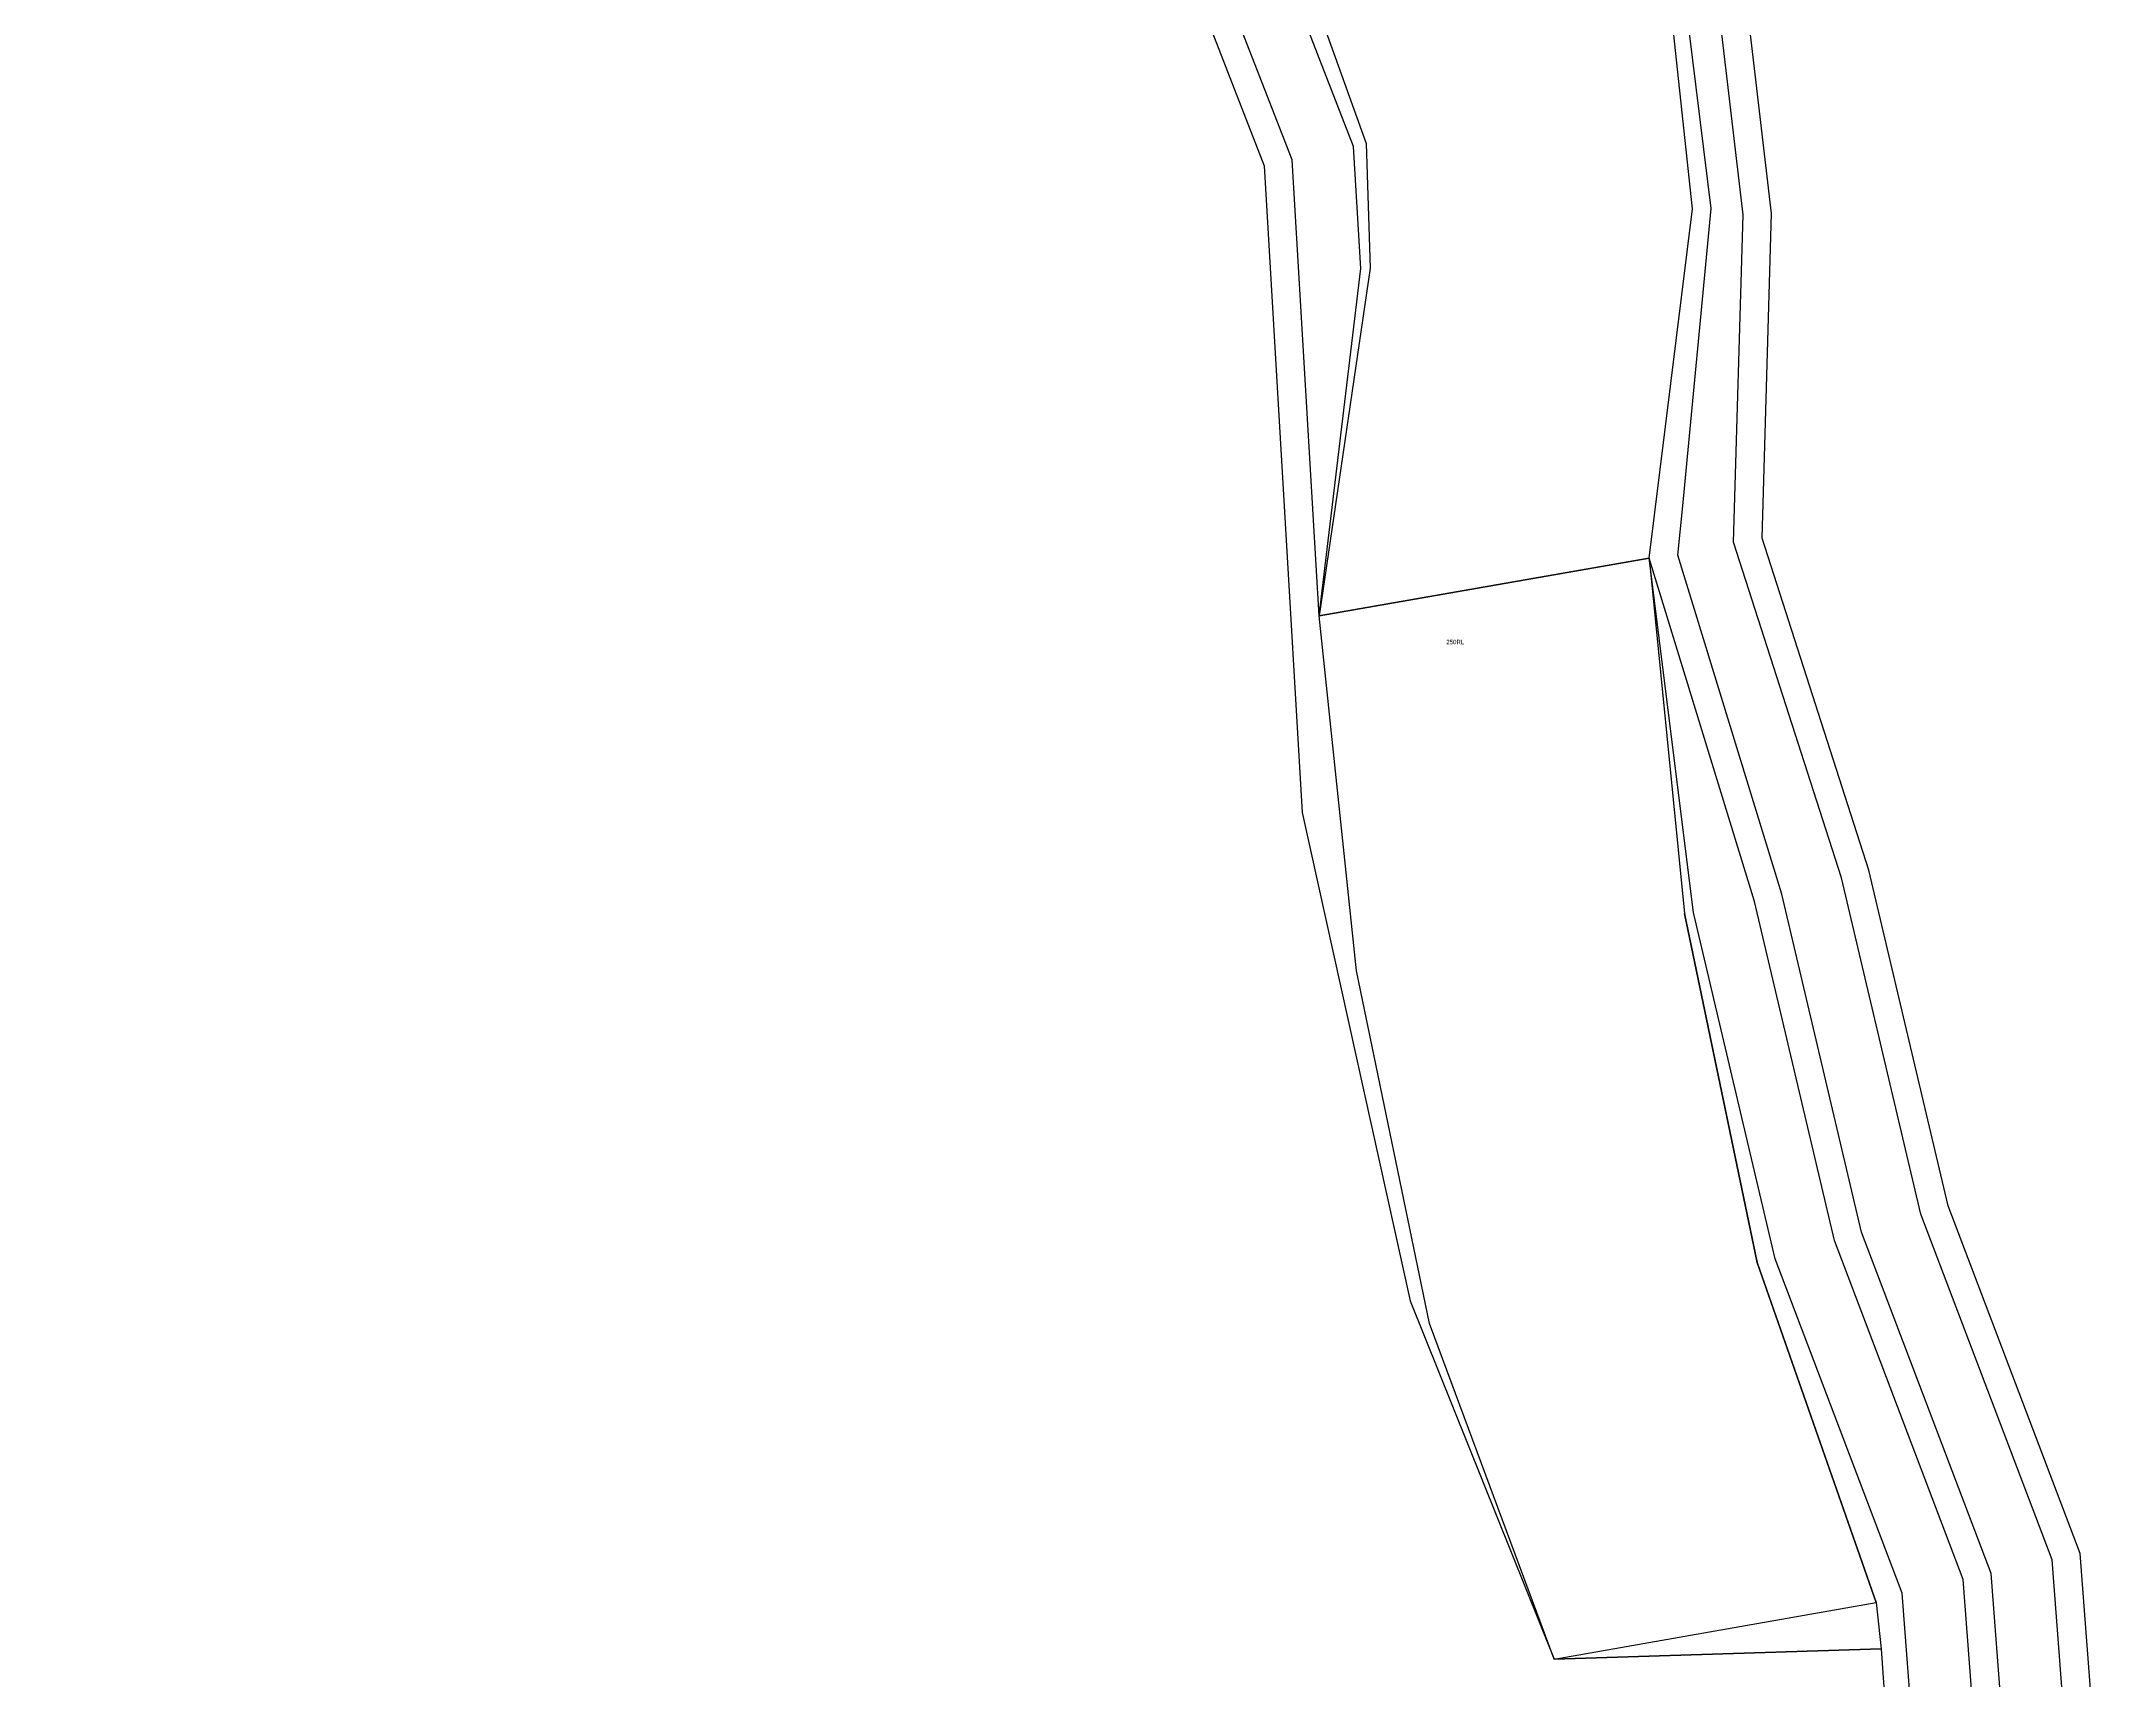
# Model space of a CAD drawing. Extents: x 477732 to 478202, y 6771163 to 6771744.
# Drawn here: x 477967 to 478201.7, y 6771372.6 to 6771558.2 of the extents above; entities that cross this region are included whole.
import ezdxf

# ---------------------------------------------------------------- set-up
doc = ezdxf.new("R2010")
doc.units = 0

msp = doc.modelspace()

# ---------------------------------------------------------------- linework, layer by layer
at = {"layer": 'lineEntity_1', "color": 3}
msp.add_lwpolyline([(478138.23, 6771375.04), (478174.71, 6771381.47)], dxfattribs=at)
at = {"layer": 'lineEntity_2', "color": 1}
msp.add_lwpolyline([(478174.71, 6771381.47), (478161.23, 6771419.94)], dxfattribs=at)
at = {"layer": 'lineEntity_3', "color": 1}
msp.add_lwpolyline([(478161.23, 6771419.94), (478152.98, 6771459.46)], dxfattribs=at)
at = {"layer": 'polyEntity_1', "color": 2}
msp.add_lwpolyline([(477781.59, 6771356.36), (477772.31, 6771386.93), (477766.66, 6771410.22), (477755.98, 6771461.48), (477758.25, 6771517.59), (477778.6, 6771610.23), (477809, 6771647.45), (477862.11, 6771676.88), (477966.18, 6771687.64), (478023.6, 6771670.42), (478071.69, 6771630.94), (478105.42, 6771544.1), (478109.73, 6771470.89), (478121.93, 6771415.62), (478138.23, 6771375.04), (478175.26, 6771376.2), (478177.94, 6771337.64)], dxfattribs=at)
at = {"layer": 'polyEntity_2', "color": 3}
msp.add_lwpolyline([(478138.23, 6771375.04), (478124.13, 6771413.03), (478115.88, 6771452.96), (478111.64, 6771493.16), (478148.98, 6771499.67), (478152.98, 6771459.46), (478161.23, 6771419.94), (478174.71, 6771381.47), (478175.26, 6771376.2), (478138.23, 6771375.04)], close=True, dxfattribs=at)
at = {"layer": 'polyEntity_3', "color": 3}
msp.add_lwpolyline([(478111.64, 6771493.16), (478148.98, 6771499.67), (478153.89, 6771539.24), (478151.77, 6771559.28), (478128.9, 6771623.03), (478094.02, 6771610.55), (478116.96, 6771546.61), (478117.41, 6771532.52), (478111.64, 6771493.16)], close=True, dxfattribs=at)
at = {"layer": 'polyEntity_4', "color": 5}
msp.add_lwpolyline([(478181.07, 6771337.41), (478177.65, 6771382.5), (478163.26, 6771420.36), (478154.01, 6771459.57), (478148.98, 6771499.67), (478111.64, 6771493.16), (478108.6, 6771544.79), (478074.29, 6771632.83), (478025.09, 6771673.22), (477966.48, 6771690.8), (477861.16, 6771679.9), (477806.97, 6771649.88), (477775.72, 6771611.62), (477755.16, 6771517.99), (477752.86, 6771461.23), (477763.63, 6771409.54), (477769.31, 6771386.11), (477778.65, 6771355.34)], dxfattribs=at)
at = {"layer": 'polyEntity_5', "color": 1}
msp.add_lwpolyline([(478188.13, 6771336.9), (478184.55, 6771384.04), (478169.96, 6771422.42), (478160.91, 6771460.81), (478148.98, 6771499.67), (478111.64, 6771493.16), (478116.34, 6771532.48), (478115.53, 6771546.3), (478089.83, 6771612.46), (478080.15, 6771637.07), (478028.45, 6771679.52), (477967.15, 6771697.9), (477859.02, 6771686.72), (477802.4, 6771655.35), (477769.24, 6771614.75), (477748.19, 6771518.89), (477745.83, 6771460.65), (477756.8, 6771408), (477762.55, 6771384.27), (477772.03, 6771353.04)], dxfattribs=at)
at = {"layer": 'polyEntity_6', "color": 5}
msp.add_lwpolyline([(478191.37, 6771336.67), (478187.72, 6771384.74), (478187.72, 6771384.74), (478173.05, 6771423.36), (478173.05, 6771423.36), (478164.01, 6771461.65), (478164.01, 6771461.65), (478152.25, 6771500), (478152.79, 6771505.61), (478156.03, 6771539.28), (478153.5, 6771559.72), (478128.9, 6771623.03), (478094.02, 6771610.55), (478092.82, 6771613.63), (478092.82, 6771613.63), (478082.84, 6771639.03), (478082.84, 6771639.03), (478029.99, 6771682.41), (478029.99, 6771682.41), (477967.46, 6771701.17), (477967.46, 6771701.17), (477858.04, 6771689.85)], dxfattribs=at)
at = {"layer": 'polyEntity_7', "color": 1}
msp.add_lwpolyline([(478198.43, 6771336.16), (478194.62, 6771386.28), (478179.75, 6771425.42), (478170.77, 6771463.48), (478158.56, 6771501.49), (478159.64, 6771538.56), (478156.98, 6771560.97), (478128.9, 6771623.03), (478094.02, 6771610.55), (478092.42, 6771616.6), (478084.43, 6771655.78), (478030.87, 6771716.27), (477998.42, 6771729.24), (477960.92, 6771740.48), (477905.06, 6771736.73), (477845.78, 6771722.01), (477783.6, 6771683.88), (477759.79, 6771619.32), (477738.02, 6771520.2), (477735.57, 6771459.8), (477746.83, 6771405.75), (477752.69, 6771381.58), (477762.37, 6771349.69)], dxfattribs=at)
at = {"layer": 'polyEntity_9', "color": 5}
msp.add_lwpolyline([(478201.68, 6771335.93), (478197.79, 6771386.99), (478197.79, 6771386.99), (478182.83, 6771426.36), (478182.83, 6771426.36), (478173.87, 6771464.35), (478173.87, 6771464.35), (478161.79, 6771501.95), (478161.79, 6771501.95), (478162.86, 6771538.7), (478162.86, 6771538.7), (478160.11, 6771561.85), (478160.11, 6771561.85), (478131.98, 6771624.03), (478129.42, 6771636.59), (478123.99, 6771663.21), (478122.23, 6771669.77), (478115.55, 6771681.35), (478062.01, 6771741.82), (478032.77, 6771718.97), (478032.77, 6771718.97), (477999.48, 6771732.27), (477999.48, 6771732.27), (477961.29, 6771743.73)], dxfattribs=at)

# ---------------------------------------------------------------- texts
at = {"layer": 'textEntity_2', "color": 152}
msp.add_text('250RL', height=0.5, dxfattribs=at).set_placement((478126.03, 6771489.94, 250))

doc.saveas('drawing.dxf')
